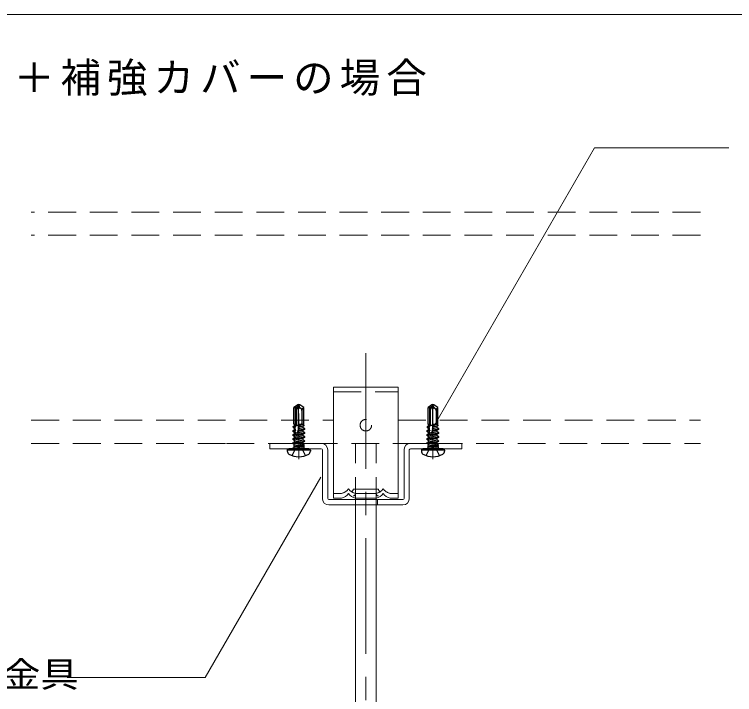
# Model space of a CAD drawing. Units: millimetres on the paper, enlarged 40 times, with parts at other scales. Extents: x -7800 to 7800, y -5387 to 5300.
# Drawn here: x 4321 to 5567, y -1342 to -165 of the extents above; entities that cross this region are included whole.
import ezdxf
from ezdxf.enums import TextEntityAlignment as Align

# ---------------------------------------------------------------- set-up
doc = ezdxf.new("R2010")
doc.units = ezdxf.units.MM
doc.header["$LTSCALE"] = 40
for name, pattern in [('CHAIN1', [8, 5, -1, 1, -1]), ('DASHED1', [1.8, 1.2, -0.6]), ('LONG_DASHED1', [7, 6, -1])]:
    doc.linetypes.add(name, pattern=pattern)
for name, color, linetype, lineweight in [('4-0_中心線', 4, 'CHAIN1', 9), ('4-1_吊り材', 7, 'Continuous', 18), ('4-6_文字・文字', 7, 'Continuous', 18), ('4-9_躯体他', 4, 'DASHED1', 9), ('4-B_補強金具・金具・その他', 3, 'Continuous', 18), ('4-C_ビス・アンカーボルト・強調図形', 2, 'DASHED1', 25), ('F-3_野縁受け', 7, 'Continuous', 18)]:
    doc.layers.add(name, color=color, linetype=linetype, lineweight=lineweight)
doc.styles.add('ＭＳ ゴシック', font='')
doc.styles.get('ＭＳ ゴシック').set_extended_font_data('MS Gothic')

msp = doc.modelspace()

# ---------------------------------------------------------------- linework, layer by layer
at = {"layer": '4-0_中心線'}
for p, q in [((4929.24, -751.2), (4929.24, -1611.39)), ((4813.24, -934.63), (4813.24, -855.67)), ((5045.24, -934.63), (5045.24, -855.67))]:
    msp.add_line(p, q, dxfattribs=at)
at = {"layer": '4-1_吊り材', "linetype": 'DASHED1'}
for p, q in [((4911.24, -1013.77), (4911.24, -907.37)), ((4911.24, -907.37), (4947.24, -907.37)), ((4947.24, -1013.77), (4947.24, -907.37))]:
    msp.add_line(p, q, dxfattribs=at)
at = {"layer": '4-1_吊り材'}
for p, q in [((4911.24, -1611.39), (4911.24, -1013.77)), ((4947.24, -1013.77), (4947.24, -1611.39))]:
    msp.add_line(p, q, dxfattribs=at)
at = {"layer": '4-6_文字・文字'}
for p in [(4851.22, -965.62), (4412.53, -1312.01)]:
    msp.add_line(p, (4651.22, -1312.01), dxfattribs=at)
msp.add_lwpolyline([(5047.99, -875.84), (5324.88, -396.27), (5557.27, -396.27)], dxfattribs=at)
at = {"layer": '4-9_躯体他'}
for p, q in [((5507.92, -507.37), (4350.57, -507.37)), ((5507.92, -547.37), (4350.57, -547.37)), ((4350.57, -867.37), (4873.24, -867.37)), ((4985.24, -867.37), (5507.92, -867.37)), ((4350.57, -907.37), (4688.15, -907.37)), ((4688.15, -907.37), (5507.92, -907.37))]:
    msp.add_line(p, q, dxfattribs=at)
at = {"layer": '4-B_補強金具・金具・その他'}
for p, q in [((4873.24, -809.87), (4873.24, -1001.87)), ((4852.04, -907.37), (4763.24, -907.37)), ((5006.44, -907.37), (5095.24, -907.37)), ((4854.04, -1002.57), (4854.04, -918.57)), ((4863.24, -918.57), (4863.24, -1002.57)), ((4995.24, -918.57), (4995.24, -1002.57)), ((5004.44, -1002.57), (5004.44, -918.57)), ((4907.24, -986.21), (4911.24, -986.21)), ((4993.24, -1004.57), (4865.24, -1004.57)), ((4887.24, -1001.87), (4873.24, -1001.87)), ((4911.24, -1001.87), (4947.24, -1001.87)), ((4971.24, -1001.87), (4985.24, -1001.87)), ((4993.24, -1013.77), (4865.24, -1013.77))]:
    msp.add_line(p, q, dxfattribs=at)
at = {"layer": '4-B_補強金具・金具・その他', "linetype": 'DASHED1'}
for p, q in [((4873.24, -817.87), (4985.24, -817.87)), ((4887.24, -993.87), (4873.24, -993.87)), ((4907.24, -986.21), (4947.24, -986.21)), ((4911.24, -994.21), (4911.24, -986.21)), ((4911.24, -993.87), (4947.24, -993.87)), ((4951.24, -986.21), (4947.24, -986.21)), ((4947.24, -994.21), (4947.24, -986.21)), ((4971.24, -993.87), (4985.24, -993.87)), ((4949.24, -1013.77), (4949.24, -1004.57))]:
    msp.add_line(p, q, dxfattribs=at)
at = {"layer": '4-B_補強金具・金具・その他'}
for points in [[(4873.24, -809.87), (4985.24, -809.87), (4985.24, -1001.87)], [(4852.04, -916.57), (4763.24, -916.57), (4763.24, -907.37)], [(5006.44, -916.57), (5095.24, -916.57), (5095.24, -907.37)]]:
    msp.add_lwpolyline(points, dxfattribs=at)
at = {"layer": '4-B_補強金具・金具・その他', "linetype": 'DASHED1'}
msp.add_circle((4929.24, -875.87), 10, dxfattribs=at)
at = {"layer": '4-B_補強金具・金具・その他'}
for centre, radius, start, end in [((4852.04, -918.57), 11.2, 0, 90), ((5006.44, -918.57), 11.2, 90, 180), ((4852.04, -918.57), 2, 0, 90), ((5006.44, -918.57), 2, 90, 180), ((4881.91, -980.87), 21.68, 284.25754, 323.1226), ((4916.58, -980.87), 21.68, 216.8774, 255.74246), ((4941.91, -980.87), 21.68, 284.25754, 323.1226), ((4976.58, -980.87), 21.68, 216.8774, 255.74246), ((4865.24, -1002.57), 11.2, 180, 270), ((4865.24, -1002.57), 2, 180, 270), ((4993.24, -1002.57), 11.2, 270, 0), ((4993.24, -1002.57), 2, 270, 0)]:
    msp.add_arc(centre, radius, start, end, dxfattribs=at)
at = {"layer": '4-B_補強金具・金具・その他', "linetype": 'DASHED1'}
for centre, radius, start, end in [((4881.91, -972.87), 21.68, 284.25754, 323.1226), ((4916.58, -972.87), 21.68, 216.8774, 255.74246), ((4903.46, -986.82), 3.83, 297.7261, 9.1438), ((4907.24, -994.21), 4, 270, 0), ((4951.24, -994.21), 4, 180, 270), ((4941.91, -972.87), 21.68, 284.25754, 323.1226), ((4955.03, -986.82), 3.83, 170.8562, 242.2739), ((4976.58, -972.87), 21.68, 216.8774, 255.74246)]:
    msp.add_arc(centre, radius, start, end, dxfattribs=at)
at = {"layer": '4-C_ビス・アンカーボルト・強調図形', "linetype": 'Continuous'}
for p, q in [((4811.44, -840.67), (4804.74, -845.36)), ((4807.24, -846.66), (4804.74, -845.36)), ((4804.74, -867.2), (4804.74, -845.36)), ((4812.8, -842.77), (4807.24, -846.66)), ((4807.24, -846.66), (4807.24, -867.16)), ((4808.74, -849.79), (4812.8, -842.77)), ((4813.24, -840.27), (4811.44, -840.67)), ((4815.05, -840.67), (4813.24, -840.27)), ((4813.73, -842.47), (4813.24, -840.27)), ((4821.74, -845.36), (4815.05, -840.67)), ((4816.78, -846.76), (4816.44, -846.52)), ((4820.5, -846.51), (4821.74, -845.36)), ((4821.74, -867.17), (4821.74, -845.36)), ((5043.44, -840.67), (5036.74, -845.36)), ((5039.24, -846.66), (5036.74, -845.36)), ((5036.74, -867.19), (5036.74, -845.36)), ((5044.8, -842.77), (5039.24, -846.66)), ((5039.24, -846.66), (5039.24, -867.27)), ((5040.74, -849.79), (5044.8, -842.77)), ((5045.24, -840.27), (5043.44, -840.67)), ((5047.05, -840.67), (5045.24, -840.27)), ((5045.73, -842.47), (5045.24, -840.27)), ((5053.74, -845.36), (5047.05, -840.67)), ((5048.78, -846.76), (5048.44, -846.52)), ((5052.5, -846.51), (5053.74, -845.36)), ((5053.74, -867.23), (5053.74, -845.36)), ((4808.74, -849.79), (4808.74, -867.32)), ((4812.99, -847.29), (4812.24, -848.58)), ((4812.24, -848.58), (4812.24, -867.26)), ((4818.74, -850.54), (4818.74, -867.23)), ((5040.74, -849.79), (5040.74, -867.27)), ((5044.99, -847.29), (5044.24, -848.58)), ((5044.24, -848.58), (5044.24, -867.19)), ((5050.74, -850.54), (5050.74, -867.25)), ((4793.24, -919.07), (4793.24, -920.57)), ((4833.24, -919.07), (4793.24, -919.07)), ((4830.74, -916.57), (4795.74, -916.57)), ((4833.24, -919.07), (4833.24, -920.57)), ((5025.24, -919.07), (5025.24, -920.57)), ((5065.24, -919.07), (5025.24, -919.07)), ((5062.74, -916.57), (5027.74, -916.57)), ((5065.24, -919.07), (5065.24, -920.57))]:
    msp.add_line(p, q, dxfattribs=at)
at = {"layer": '4-C_ビス・アンカーボルト・強調図形'}
for p, q in [((4804.74, -874.07), (4804.74, -867.57)), ((4807.24, -867.61), (4807.24, -876.57)), ((4808.74, -867.55), (4808.74, -876.57)), ((4812.24, -867.47), (4812.24, -879.77)), ((4818.74, -867.6), (4818.74, -874.07)), ((4821.74, -874.07), (4821.74, -867.49)), ((5036.74, -874.07), (5036.74, -867.44)), ((5039.24, -867.4), (5039.24, -876.57)), ((5040.74, -867.48), (5040.74, -876.57)), ((5044.24, -867.5), (5044.24, -879.77)), ((5050.74, -867.48), (5050.74, -874.07)), ((5053.74, -874.07), (5053.74, -867.48)), ((4802.74, -885.56), (4805.74, -883.82)), ((4803.26, -879.3), (4807.42, -878.64)), ((4803.26, -879.3), (4804.06, -879.77)), ((4803.63, -878), (4807.33, -877.13)), ((4804.06, -879.77), (4805.74, -880.74)), ((4804.74, -874.07), (4806.16, -874.07)), ((4805.74, -876.77), (4805.74, -874.07)), ((4806.31, -876.64), (4805.74, -876.77)), ((4805.74, -880.74), (4806.52, -880.56)), ((4805.74, -883.82), (4805.74, -880.74)), ((4806.69, -883.6), (4805.74, -883.82)), ((4806.16, -874.07), (4806.31, -876.64)), ((4814.17, -876.57), (4806.3, -876.57)), ((4807.33, -877.13), (4806.31, -876.64)), ((4806.52, -880.56), (4806.89, -879.77)), ((4806.52, -880.56), (4806.69, -883.6)), ((4807.75, -884.72), (4806.69, -883.6)), ((4806.89, -879.77), (4807.42, -878.64)), ((4807.33, -877.13), (4807.42, -878.64)), ((4813.31, -879.77), (4811.08, -888.04)), ((4811.51, -886.43), (4820.74, -884.26)), ((4811.51, -886.43), (4813.12, -884.32)), ((4812.24, -879.77), (4812.24, -883.71)), ((4820.74, -880.3), (4812.65, -882.2)), ((4813.24, -883.79), (4812.65, -882.2)), ((4813.12, -884.32), (4823.74, -882.53)), ((4813.26, -883.79), (4813.12, -884.32)), ((4813.24, -883.79), (4823.74, -882.03)), ((4814.85, -874.07), (4813.31, -879.77)), ((4813.54, -878.91), (4820.74, -877.21)), ((4813.54, -878.91), (4814.97, -877.45)), ((4817.26, -874.07), (4814.68, -874.67)), ((4815.58, -875.2), (4814.68, -874.67)), ((4814.85, -874.07), (4821.74, -874.07)), ((4815.58, -875.2), (4814.97, -877.45)), ((4814.97, -877.45), (4822.37, -876.27)), ((4815.58, -875.2), (4820.43, -874.07)), ((4822.37, -876.27), (4820.74, -877.21)), ((4820.74, -879.77), (4820.74, -877.21)), ((4820.74, -880.3), (4820.74, -879.77)), ((4823.74, -882.03), (4820.74, -880.3)), ((4823.74, -882.53), (4820.74, -884.26)), ((4820.74, -887.35), (4820.74, -884.26)), ((4822.37, -876.27), (4821.74, -874.07)), ((4823.74, -882.53), (4823.74, -882.03)), ((5034.74, -885.56), (5037.74, -883.82)), ((5035.26, -879.3), (5039.42, -878.64)), ((5035.26, -879.3), (5036.06, -879.77)), ((5035.63, -878), (5039.33, -877.13)), ((5036.06, -879.77), (5037.74, -880.74)), ((5036.74, -874.07), (5038.16, -874.07)), ((5037.74, -876.77), (5037.74, -874.07)), ((5038.31, -876.64), (5037.74, -876.77)), ((5037.74, -880.74), (5038.52, -880.56)), ((5037.74, -883.82), (5037.74, -880.74)), ((5038.69, -883.6), (5037.74, -883.82)), ((5038.16, -874.07), (5038.31, -876.64)), ((5046.17, -876.57), (5038.3, -876.57)), ((5039.33, -877.13), (5038.31, -876.64)), ((5038.52, -880.56), (5038.89, -879.77)), ((5038.52, -880.56), (5038.69, -883.6)), ((5039.75, -884.72), (5038.69, -883.6)), ((5038.89, -879.77), (5039.42, -878.64)), ((5039.33, -877.13), (5039.42, -878.64)), ((5045.31, -879.77), (5043.08, -888.04)), ((5043.51, -886.43), (5052.74, -884.26)), ((5043.51, -886.43), (5045.12, -884.32)), ((5044.24, -879.77), (5044.24, -883.71)), ((5052.74, -880.3), (5044.65, -882.2)), ((5045.24, -883.79), (5044.65, -882.2)), ((5045.12, -884.32), (5055.74, -882.53)), ((5045.26, -883.79), (5045.12, -884.32)), ((5045.24, -883.79), (5055.74, -882.03)), ((5046.85, -874.07), (5045.31, -879.77)), ((5045.54, -878.91), (5052.74, -877.21)), ((5045.54, -878.91), (5046.97, -877.45)), ((5049.26, -874.07), (5046.68, -874.67)), ((5047.58, -875.2), (5046.68, -874.67)), ((5046.85, -874.07), (5053.74, -874.07)), ((5047.58, -875.2), (5046.97, -877.45)), ((5046.97, -877.45), (5054.37, -876.27)), ((5047.58, -875.2), (5052.43, -874.07)), ((5054.37, -876.27), (5052.74, -877.21)), ((5052.74, -879.77), (5052.74, -877.21)), ((5052.74, -880.3), (5052.74, -879.77)), ((5055.74, -882.03), (5052.74, -880.3)), ((5055.74, -882.53), (5052.74, -884.26)), ((5052.74, -887.35), (5052.74, -884.26)), ((5054.37, -876.27), (5053.74, -874.07)), ((5055.74, -882.53), (5055.74, -882.03)), ((4802.74, -885.56), (4807.75, -884.72)), ((4802.74, -886.06), (4807.78, -885.21)), ((4802.74, -886.06), (4802.74, -885.56)), ((4802.74, -886.06), (4805.74, -887.79)), ((4802.74, -892.61), (4823.74, -889.08)), ((4802.74, -893.11), (4823.74, -889.58)), ((4802.74, -892.61), (4805.74, -890.87)), ((4802.74, -893.11), (4802.74, -892.61)), ((4802.74, -893.11), (4805.74, -894.84)), ((4802.74, -899.66), (4823.74, -896.13)), ((4802.74, -900.16), (4823.74, -896.63)), ((4820.74, -887.35), (4805.74, -890.87)), ((4805.74, -887.79), (4806.91, -887.52)), ((4805.74, -890.87), (4805.74, -887.79)), ((4805.74, -894.84), (4820.74, -891.31)), ((4820.74, -894.4), (4805.74, -897.92)), ((4805.74, -897.92), (4805.74, -894.84)), ((4806.91, -887.52), (4807.78, -885.21)), ((4806.91, -887.52), (4806.97, -888.75)), ((4807.75, -884.72), (4807.78, -885.21)), ((4823.74, -889.58), (4820.74, -891.31)), ((4820.74, -894.4), (4820.74, -891.31)), ((4823.74, -896.13), (4820.74, -894.4)), ((4823.74, -896.63), (4820.74, -898.36)), ((4823.74, -896.63), (4823.74, -896.13)), ((5034.74, -885.56), (5039.75, -884.72)), ((5034.74, -886.06), (5039.78, -885.21)), ((5034.74, -886.06), (5034.74, -885.56)), ((5034.74, -886.06), (5037.74, -887.79)), ((5034.74, -892.61), (5055.74, -889.08)), ((5034.74, -893.11), (5055.74, -889.58)), ((5034.74, -892.61), (5037.74, -890.87)), ((5034.74, -893.11), (5034.74, -892.61)), ((5034.74, -893.11), (5037.74, -894.84)), ((5034.74, -899.66), (5055.74, -896.13)), ((5034.74, -900.16), (5055.74, -896.63)), ((5052.74, -887.35), (5037.74, -890.87)), ((5037.74, -887.79), (5038.91, -887.52)), ((5037.74, -890.87), (5037.74, -887.79)), ((5037.74, -894.84), (5052.74, -891.31)), ((5052.74, -894.4), (5037.74, -897.92)), ((5037.74, -897.92), (5037.74, -894.84)), ((5038.91, -887.52), (5039.78, -885.21)), ((5038.91, -887.52), (5038.97, -888.75)), ((5039.75, -884.72), (5039.78, -885.21)), ((5055.74, -889.08), (5052.74, -887.35)), ((5055.74, -889.58), (5052.74, -891.31)), ((5052.74, -894.4), (5052.74, -891.31)), ((5055.74, -896.13), (5052.74, -894.4)), ((5055.74, -896.63), (5052.74, -898.36)), ((5055.74, -889.58), (5055.74, -889.08)), ((5055.74, -896.63), (5055.74, -896.13)), ((4802.74, -899.66), (4805.74, -897.92)), ((4802.74, -900.16), (4802.74, -899.66)), ((4802.74, -900.16), (4805.74, -901.89)), ((4802.99, -906.57), (4823.74, -903.18)), ((4802.99, -906.57), (4805.74, -904.97)), ((4803.2, -907.47), (4802.99, -906.57)), ((4803.2, -907.47), (4823.74, -903.68)), ((4803.2, -907.47), (4805.51, -908.81)), ((4820.96, -908.62), (4805.27, -912.3)), ((4805.27, -912.3), (4805.51, -908.81)), ((4805.51, -908.81), (4820.74, -905.41)), ((4805.74, -901.89), (4820.74, -898.36)), ((4820.74, -901.45), (4805.74, -904.97)), ((4805.74, -904.97), (4805.74, -901.89)), ((4820.74, -901.45), (4820.74, -898.36)), ((4823.74, -903.18), (4820.74, -901.45)), ((4823.74, -903.68), (4820.74, -905.41)), ((4820.74, -905.52), (4820.74, -905.41)), ((4820.96, -908.62), (4820.74, -905.52)), ((4822.77, -909.67), (4820.96, -908.62)), ((4823.74, -903.68), (4823.74, -903.18)), ((5034.74, -899.66), (5037.74, -897.92)), ((5034.74, -900.16), (5034.74, -899.66)), ((5034.74, -900.16), (5037.74, -901.89)), ((5034.99, -906.57), (5055.74, -903.18)), ((5034.99, -906.57), (5037.74, -904.97)), ((5035.2, -907.47), (5034.99, -906.57)), ((5035.2, -907.47), (5055.74, -903.68)), ((5035.2, -907.47), (5037.51, -908.81)), ((5052.96, -908.62), (5037.27, -912.3)), ((5037.27, -912.3), (5037.51, -908.81)), ((5037.51, -908.81), (5052.74, -905.41)), ((5037.74, -901.89), (5052.74, -898.36)), ((5052.74, -901.45), (5037.74, -904.97)), ((5037.74, -904.97), (5037.74, -901.89)), ((5052.74, -901.45), (5052.74, -898.36)), ((5055.74, -903.18), (5052.74, -901.45)), ((5055.74, -903.68), (5052.74, -905.41)), ((5052.74, -905.52), (5052.74, -905.41)), ((5052.96, -908.62), (5052.74, -905.52)), ((5054.77, -909.67), (5052.96, -908.62)), ((5055.74, -903.68), (5055.74, -903.18)), ((4802.74, -916.57), (4804.33, -914.98)), ((4804.39, -912.57), (4804.33, -914.98)), ((4804.33, -914.98), (4822.16, -914.98)), ((4822.1, -912.57), (4804.39, -912.57)), ((4805.67, -912.57), (4822.77, -909.67)), ((4813.24, -913.84), (4807.52, -916.88)), ((4813.24, -913.84), (4818.97, -916.88)), ((4818.02, -912.57), (4822.33, -911.55)), ((4819.69, -912.57), (4821.21, -912.19)), ((4822.33, -911.55), (4821.21, -912.19)), ((4821.24, -912.57), (4821.21, -912.19)), ((4822.1, -912.57), (4822.16, -914.98)), ((4823.74, -916.57), (4822.16, -914.98)), ((4822.33, -911.55), (4822.77, -909.67)), ((5034.74, -916.57), (5036.33, -914.98)), ((5036.39, -912.57), (5036.33, -914.98)), ((5036.33, -914.98), (5054.16, -914.98)), ((5054.1, -912.57), (5036.39, -912.57)), ((5037.67, -912.57), (5054.77, -909.67)), ((5045.24, -913.84), (5039.52, -916.88)), ((5045.24, -913.84), (5050.97, -916.88)), ((5050.02, -912.57), (5054.33, -911.55)), ((5051.69, -912.57), (5053.21, -912.19)), ((5054.33, -911.55), (5053.21, -912.19)), ((5053.24, -912.57), (5053.21, -912.19)), ((5054.1, -912.57), (5054.16, -914.98)), ((5055.74, -916.57), (5054.16, -914.98)), ((5054.33, -911.55), (5054.77, -909.67))]:
    msp.add_line(p, q, dxfattribs=at)
at = {"layer": '4-C_ビス・アンカーボルト・強調図形', "linetype": 'LONG_DASHED1'}
for p, q in [((4801.74, -928.46), (4807.52, -916.88)), ((4824.74, -928.46), (4818.97, -916.88)), ((5033.74, -928.46), (5039.52, -916.88)), ((5056.74, -928.46), (5050.97, -916.88))]:
    msp.add_line(p, q, dxfattribs=at)
at = {"layer": '4-C_ビス・アンカーボルト・強調図形', "linetype": 'Continuous'}
for points in [[(4811.44, -840.67), (4812.8, -842.77), (4813.24, -840.27)], [(5043.44, -840.67), (5044.8, -842.77), (5045.24, -840.27)]]:
    msp.add_lwpolyline(points, dxfattribs=at)
at = {"layer": '4-C_ビス・アンカーボルト・強調図形'}
for points in [[(4803.26, -879.3), (4803.63, -878), (4805.74, -876.77)], [(5035.26, -879.3), (5035.63, -878), (5037.74, -876.77)], [(4823.74, -889.58), (4823.74, -889.08), (4820.74, -887.35)]]:
    msp.add_lwpolyline(points, dxfattribs=at)
at = {"layer": '4-C_ビス・アンカーボルト・強調図形', "linetype": 'Continuous'}
for centre, radius, start, end in [((4807.17, -843.93), 6.72, 329.99998, 12.5), ((4815.07, -848.49), 2.4, 54.99998, 149.99998), ((4820.29, -841.02), 6.72, 192.5, 235), ((4818.48, -844.33), 2.97, 235, 312.84566), ((4814.14, -850.54), 4.61, 0, 54.99998), ((4824.24, -850.54), 5.49, 132.84566, 180), ((5039.17, -843.93), 6.72, 329.99998, 12.5), ((5047.07, -848.49), 2.4, 54.99998, 149.99998), ((5052.29, -841.02), 6.72, 192.5, 235), ((5050.48, -844.33), 2.97, 235, 312.84566), ((5046.14, -850.54), 4.61, 0, 54.99998), ((5056.24, -850.54), 5.49, 132.84566, 180), ((4795.74, -919.07), 2.5, 90, 180), ((4799.24, -920.57), 6, 180, 238.10921), ((4827.24, -920.57), 6, 301.89078, 0), ((4830.74, -919.07), 2.5, 0, 90), ((5027.74, -919.07), 2.5, 90, 180), ((5031.24, -920.57), 6, 180, 238.10921), ((5059.24, -920.57), 6, 301.89078, 0), ((5062.74, -919.07), 2.5, 0, 90), ((4813.24, -898.07), 32.5, 238.10921, 301.89078), ((5045.24, -898.07), 32.5, 238.10921, 301.89078)]:
    msp.add_arc(centre, radius, start, end, dxfattribs=at)
at = {"layer": '4-C_ビス・アンカーボルト・強調図形'}
for centre in [(4808.49, -885.32), (5040.49, -885.32)]:
    msp.add_arc(centre, 3.75, 246.07925, 313.5446, dxfattribs=at)
at = {"layer": 'F-3_野縁受け', "color": 3}
msp.add_line((78.17, -165.43), (7638.17, -165.43), dxfattribs=at)

# ---------------------------------------------------------------- texts
at = {"layer": '4-6_文字・文字', "style": 'ＭＳ ゴシック', "width": 1.1}
msp.add_text('LGフック補強金具', height=43.99, dxfattribs=at).set_placement((3904.53, -1342.01), align=Align.BOTTOM_LEFT)
at = {"layer": '4-6_文字・文字', "insert": (3918.17, -306.56), "char_height": 51.32, "attachment_point": 7, "style": 'ＭＳ ゴシック'}
msp.add_mtext('\\T1.15;・LGフック＋補強カバーの場合', dxfattribs=at)

doc.saveas('drawing.dxf')
